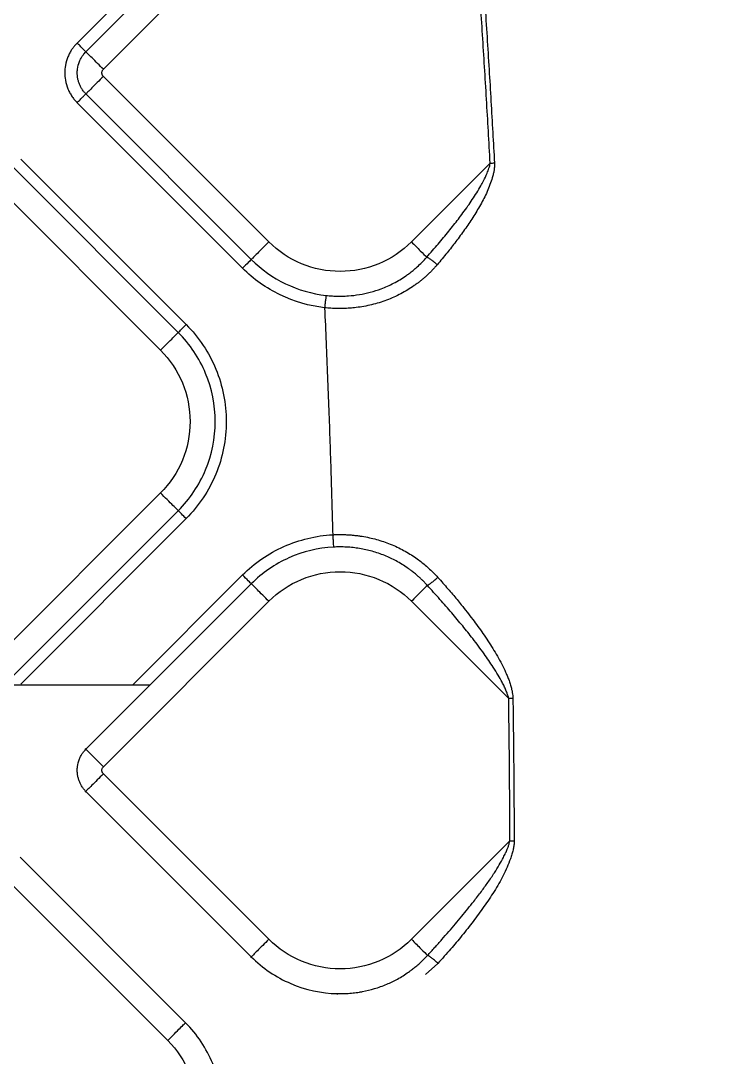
# Model space of a CAD drawing. Extents: x 526 to 610, y 679 to 808.
# Drawn here: x 575.083 to 577.841, y 722.963 to 727.089 of the extents above; entities that cross this region are included whole.
import ezdxf

# ---------------------------------------------------------------- set-up
doc = ezdxf.new("R2010")
doc.units = 0
doc.header["$MEASUREMENT"] = 0
doc.layers.add('1', color=4, linetype='Continuous')

# ---------------------------------------------------------------- blocks, each defined once
blk = doc.blocks.new('JETSETTER LX')
at = {"layer": '1', "color": 3, "linetype": 'Continuous', "lineweight": 25}
for p, q in [((49.8392, 30.7822), (49.1804, 30.1233)), ((49.8741, 30.7473), (49.2153, 30.0885)), ((49.285, 30.0187), (49.9438, 30.6776)), ((49.9438, 29.3316), (49.285, 29.9905)), ((49.2153, 29.9207), (49.8741, 29.2619)), ((49.1804, 29.8859), (49.8392, 29.227)), ((49.5833, 28.9711), (48.9245, 29.6299)), ((49.6146, 29.0024), (48.9559, 29.6611)), ((50.512, 29.3316), (50.8254, 29.645)), ((48.8538, 29.5592), (49.5126, 28.9004)), ((49.5126, 28.3323), (48.8538, 27.6734)), ((48.9245, 27.6027), (49.5833, 28.2616)), ((48.9559, 27.5715), (49.6146, 28.2303)), ((49.8392, 28.0056), (49.4022, 27.5687)), ((49.8741, 27.9708), (49.2152, 27.3119)), ((49.285, 27.2422), (49.9438, 27.9011)), ((50.899, 27.514), (50.5119, 27.9011)), ((48.8487, 27.5687), (49.4685, 27.5687)), ((49.2152, 27.3119), (49.213, 27.3142)), ((49.9438, 26.5551), (49.285, 27.2139)), ((49.213, 27.142), (49.2152, 27.1442)), ((49.2152, 27.1442), (49.8741, 26.4854)), ((50.5119, 26.5551), (50.9041, 26.9473)), ((49.6118, 26.2231), (48.953, 26.882)), ((48.8823, 26.8113), (49.5411, 26.1524)), ((49.8718, 26.4832), (49.8741, 26.4854)), ((50.6174, 26.4593), (50.5678, 26.4153)), ((50.2165, 26.339), (50.2164, 26.3358))]:
    blk.add_line(p, q, dxfattribs=at)
blk.add_circle((47.0588, 32.3916), 2.3173, dxfattribs=at)
for points, knots in [([(44.5725, 32.3916), (44.5725, 32.2289), (44.5886, 32.0662), (44.6521, 31.747), (44.6995, 31.5905), (44.8241, 31.2899), (44.9012, 31.1457), (45.082, 30.8751), (45.1857, 30.7487), (45.4158, 30.5185), (45.5422, 30.4148), (45.8128, 30.234), (45.957, 30.1569), (46.2577, 30.0324), (46.4141, 29.9849), (46.7333, 29.9214), (46.8961, 29.9054), (47.2215, 29.9054), (47.3842, 29.9214), (47.7034, 29.9849), (47.8599, 30.0324), (48.1606, 30.1569), (48.3048, 30.234), (48.5754, 30.4148), (48.7018, 30.5185), (48.9319, 30.7487), (49.0356, 30.8751), (49.2164, 31.1457), (49.2935, 31.2899), (49.418, 31.5905), (49.4655, 31.747), (49.529, 32.0662), (49.545, 32.2289), (49.545, 32.5544), (49.529, 32.7171), (49.4655, 33.0363), (49.418, 33.1928), (49.2935, 33.4934), (49.2164, 33.6376), (49.0356, 33.9082), (48.9319, 34.0346), (48.7018, 34.2647), (48.5754, 34.3685), (48.3048, 34.5493), (48.1606, 34.6264), (47.8599, 34.7509), (47.7034, 34.7984), (47.3842, 34.8619), (47.2215, 34.8779), (46.8961, 34.8779), (46.7333, 34.8619), (46.4141, 34.7984), (46.2577, 34.7509), (45.957, 34.6264), (45.8128, 34.5493), (45.5422, 34.3685), (45.4158, 34.2647), (45.1857, 34.0346), (45.082, 33.9082), (44.9012, 33.6376), (44.8241, 33.4934), (44.6995, 33.1928), (44.6521, 33.0363), (44.5886, 32.7171), (44.5725, 32.5544), (44.5725, 32.3916)], [0, 0, 0, 0, 0.03125, 0.03125, 0.0625, 0.0625, 0.09375, 0.09375, 0.125, 0.125, 0.15625, 0.15625, 0.1875, 0.1875, 0.21875, 0.21875, 0.25, 0.25, 0.28125, 0.28125, 0.3125, 0.3125, 0.34375, 0.34375, 0.375, 0.375, 0.40625, 0.40625, 0.4375, 0.4375, 0.46875, 0.46875, 0.5, 0.5, 0.53125, 0.53125, 0.5625, 0.5625, 0.59375, 0.59375, 0.625, 0.625, 0.65625, 0.65625, 0.6875, 0.6875, 0.71875, 0.71875, 0.75, 0.75, 0.78125, 0.78125, 0.8125, 0.8125, 0.84375, 0.84375, 0.875, 0.875, 0.90625, 0.90625, 0.9375, 0.9375, 0.96875, 0.96875, 1, 1, 1, 1]), ([(49.4544, 32.3916), (49.4544, 32.2349), (49.439, 32.0781), (49.3778, 31.7705), (49.332, 31.6197), (49.212, 31.33), (49.1378, 31.1911), (48.9636, 30.9304), (48.8636, 30.8086), (48.6419, 30.5868), (48.5201, 30.4869), (48.2593, 30.3127), (48.1204, 30.2384), (47.8307, 30.1184), (47.6799, 30.0727), (47.3724, 30.0115), (47.2156, 29.996), (46.902, 29.996), (46.7452, 30.0115), (46.4376, 30.0727), (46.2869, 30.1184), (45.9972, 30.2384), (45.8582, 30.3127), (45.5975, 30.4869), (45.4757, 30.5868), (45.254, 30.8086), (45.154, 30.9304), (44.9798, 31.1911), (44.9055, 31.33), (44.7855, 31.6197), (44.7398, 31.7705), (44.6786, 32.0781), (44.6632, 32.2349), (44.6632, 32.5484), (44.6786, 32.7052), (44.7398, 33.0128), (44.7855, 33.1636), (44.9055, 33.4533), (44.9798, 33.5922), (45.154, 33.8529), (45.254, 33.9747), (45.4757, 34.1965), (45.5975, 34.2964), (45.8582, 34.4706), (45.9972, 34.5449), (46.2869, 34.6649), (46.4376, 34.7106), (46.7452, 34.7718), (46.902, 34.7873), (47.2156, 34.7873), (47.3724, 34.7718), (47.6799, 34.7106), (47.8307, 34.6649), (48.1204, 34.5449), (48.2593, 34.4706), (48.5201, 34.2964), (48.6419, 34.1965), (48.8636, 33.9747), (48.9636, 33.8529), (49.1378, 33.5922), (49.212, 33.4533), (49.332, 33.1636), (49.3778, 33.0128), (49.439, 32.7052), (49.4544, 32.5484), (49.4544, 32.3916)], [0, 0, 0, 0, 0.03125, 0.03125, 0.0625, 0.0625, 0.09375, 0.09375, 0.125, 0.125, 0.15625, 0.15625, 0.1875, 0.1875, 0.21875, 0.21875, 0.25, 0.25, 0.28125, 0.28125, 0.3125, 0.3125, 0.34375, 0.34375, 0.375, 0.375, 0.40625, 0.40625, 0.4375, 0.4375, 0.46875, 0.46875, 0.5, 0.5, 0.53125, 0.53125, 0.5625, 0.5625, 0.59375, 0.59375, 0.625, 0.625, 0.65625, 0.65625, 0.6875, 0.6875, 0.71875, 0.71875, 0.75, 0.75, 0.78125, 0.78125, 0.8125, 0.8125, 0.84375, 0.84375, 0.875, 0.875, 0.90625, 0.90625, 0.9375, 0.9375, 0.96875, 0.96875, 1, 1, 1, 1]), ([(51.7139, 33.7691), (51.72, 33.7198), (51.7323, 33.622), (51.75, 33.4761), (51.7672, 33.3322), (51.7838, 33.1903), (51.7997, 33.0505), (51.8152, 32.9126), (51.83, 32.7768), (51.8444, 32.6431), (51.8582, 32.5114), (51.8714, 32.3818), (51.8842, 32.2542), (51.8965, 32.1288), (51.9334, 31.7434), (51.9879, 31.1133), (52.0508, 30.2244), (52.0989, 29.3476), (52.1333, 28.4606), (52.1535, 27.5791), (52.1594, 26.6942), (52.1511, 25.8097), (52.1285, 24.9277), (52.0916, 24.0412), (52.0409, 23.1636), (51.9755, 22.2754), (51.9157, 21.6086), (51.8699, 21.1493), (51.8449, 20.9094), (51.8182, 20.6634), (51.7897, 20.4113), (51.7594, 20.1532), (51.7272, 19.8891), (51.7045, 19.7112), (51.693, 19.6213)], [0, 0, 0, 0, 0.010502, 0.02086, 0.031074, 0.041144, 0.051068, 0.060846, 0.070477, 0.079959, 0.089293, 0.098478, 0.107512, 0.116396, 0.125128, 0.189396, 0.250143, 0.31355, 0.375086, 0.437854, 0.499993, 0.562222, 0.624901, 0.686548, 0.749845, 0.810795, 0.874864, 0.891416, 0.908416, 0.925861, 0.943747, 0.962068, 0.98082, 1, 1, 1, 1]), ([(50.7951, 30.4128), (50.7982, 30.3681), (50.8042, 30.2797), (50.8127, 30.1482), (50.8208, 30.0192), (50.8285, 29.8926), (50.8357, 29.7685), (50.8402, 29.6865), (50.8424, 29.646)], [0, 0, 0, 0, 0.174722, 0.346222, 0.5145, 0.679555, 0.841389, 1, 1, 1, 1]), ([(50.8254, 29.645), (50.823, 29.6876), (50.8183, 29.7727), (50.8108, 29.9004), (50.8031, 30.0282), (50.795, 30.1559), (50.7867, 30.2838), (50.7808, 30.369), (50.7779, 30.4116)], [0, 0, 0, 0, 0.1664771, 0.3330287, 0.4996559, 0.6663595, 0.8331406, 1, 1, 1, 1]), ([(49.1804, 30.1233), (49.1786, 30.1214), (49.175, 30.1178), (49.1703, 30.1123), (49.1662, 30.1072), (49.1627, 30.1024), (49.1574, 30.0948), (49.1508, 30.0839), (49.141, 30.0631), (49.1332, 30.0366), (49.1304, 30.0049), (49.1332, 29.973), (49.141, 29.9459), (49.1513, 29.9243), (49.1603, 29.9098), (49.1699, 29.897), (49.177, 29.8895), (49.1804, 29.8859)], [0, 0, 0, 0, 0.0301187, 0.0576138, 0.0825645, 0.1050318, 0.1250626, 0.1877264, 0.249903, 0.3863425, 0.4995697, 0.6102648, 0.7492652, 0.8180641, 0.8827174, 0.9433396, 1, 1, 1, 1]), ([(49.2153, 30.0885), (49.2146, 30.0891), (49.2133, 30.0904), (49.2093, 30.0944), (49.2065, 30.0972), (49.1999, 30.1038), (49.1961, 30.1076), (49.1883, 30.1155), (49.1842, 30.1195), (49.1804, 30.1233)], [0, 0, 0, 0, 0.25, 0.25, 0.5, 0.5, 0.75, 0.75, 1, 1, 1, 1]), ([(49.2153, 29.9207), (49.2137, 29.9224), (49.2105, 29.9257), (49.2061, 29.9309), (49.2021, 29.9364), (49.1984, 29.942), (49.1951, 29.9478), (49.1921, 29.9537), (49.1895, 29.9598), (49.1872, 29.966), (49.1853, 29.9723), (49.1837, 29.9787), (49.1825, 29.9851), (49.1816, 29.9916), (49.1811, 29.9981), (49.1809, 30.0073), (49.1819, 30.0249), (49.187, 30.0447), (49.1954, 30.0624), (49.2021, 30.0731), (49.2087, 30.0816), (49.2132, 30.0863), (49.2153, 30.0885)], [0, 0, 0, 0, 0.037061, 0.073752, 0.110133, 0.146255, 0.182165, 0.217903, 0.253501, 0.28899, 0.324395, 0.359734, 0.395027, 0.430286, 0.465526, 0.500756, 0.578063, 0.749905, 0.82681, 0.894198, 0.951995, 1, 1, 1, 1]), ([(49.285, 30.0187), (49.2776, 30.0261), (49.2697, 30.034), (49.2541, 30.0496), (49.2465, 30.0572), (49.2333, 30.0705), (49.2276, 30.0761), (49.2193, 30.0845), (49.2166, 30.0872), (49.2153, 30.0885)], [0, 0, 0, 0, 0.25, 0.25, 0.5, 0.5, 0.75, 0.75, 1, 1, 1, 1]), ([(49.285, 29.9905), (49.2844, 29.9911), (49.2832, 29.9924), (49.2817, 29.9947), (49.2806, 29.997), (49.2798, 29.9995), (49.2793, 30.002), (49.2791, 30.0046), (49.2793, 30.0081), (49.2804, 30.012), (49.2824, 30.0159), (49.2842, 30.0179), (49.285, 30.0187)], [0, 0, 0, 0, 0.085725, 0.169852, 0.252984, 0.335556, 0.417871, 0.500139, 0.582173, 0.749994, 0.886723, 1, 1, 1, 1]), ([(49.285, 29.9905), (49.2767, 29.9822), (49.2685, 29.9739), (49.2529, 29.9584), (49.2457, 29.9511), (49.233, 29.9385), (49.2277, 29.9331), (49.2195, 29.9249), (49.2167, 29.9221), (49.2153, 29.9207)], [0, 0, 0, 0, 0.25, 0.25, 0.5, 0.5, 0.75, 0.75, 1, 1, 1, 1]), ([(49.1804, 29.8859), (49.1842, 29.8897), (49.1883, 29.8937), (49.1961, 29.9016), (49.1999, 29.9054), (49.2065, 29.912), (49.2093, 29.9148), (49.2133, 29.9188), (49.2146, 29.9201), (49.2153, 29.9207)], [0, 0, 0, 0, 0.25, 0.25, 0.5, 0.5, 0.75, 0.75, 1, 1, 1, 1]), ([(50.5728, 29.2708), (50.5805, 29.2795), (50.5958, 29.2969), (50.618, 29.3229), (50.6395, 29.3484), (50.66, 29.3735), (50.6797, 29.3982), (50.6986, 29.4225), (50.7176, 29.4479), (50.7361, 29.4735), (50.7608, 29.5091), (50.7817, 29.5424), (50.8007, 29.5778), (50.8104, 29.5979), (50.8173, 29.6148), (50.8208, 29.6249), (50.8236, 29.6348), (50.8248, 29.6417), (50.8254, 29.645)], [0, 0, 0, 0, 0.077045, 0.152202, 0.225476, 0.296873, 0.366401, 0.434069, 0.499883, 0.575758, 0.642832, 0.785569, 0.834427, 0.907936, 0.932257, 0.954113, 0.97786, 1, 1, 1, 1]), ([(50.8424, 29.646), (50.8425, 29.6441), (50.8427, 29.6403), (50.8425, 29.6345), (50.8422, 29.6285), (50.8415, 29.6224), (50.8403, 29.6135), (50.8378, 29.6016), (50.8327, 29.5827), (50.8247, 29.559), (50.8098, 29.5226), (50.7872, 29.4787), (50.7566, 29.4288), (50.7237, 29.38), (50.6894, 29.3332), (50.6528, 29.2867), (50.6276, 29.2565), (50.6144, 29.2408)], [0, 0, 0, 0, 0.01178, 0.023907, 0.036412, 0.04932, 0.062655, 0.092378, 0.12573, 0.186334, 0.250229, 0.375149, 0.500282, 0.62338, 0.750047, 0.870094, 1, 1, 1, 1]), ([(49.9438, 29.3316), (49.9356, 29.3234), (49.9273, 29.3151), (49.9118, 29.2996), (49.9045, 29.2923), (49.8919, 29.2797), (49.8865, 29.2743), (49.8783, 29.2661), (49.8755, 29.2633), (49.8741, 29.2619)], [0, 0, 0, 0, 0.25, 0.25, 0.5, 0.5, 0.75, 0.75, 1, 1, 1, 1]), ([(50.512, 29.3316), (50.4748, 29.2944), (50.4302, 29.2647), (50.333, 29.2244), (50.2805, 29.214), (50.1753, 29.214), (50.1227, 29.2244), (50.0256, 29.2647), (49.981, 29.2944), (49.9438, 29.3316)], [0, 0, 0, 0, 0.25, 0.25, 0.5, 0.5, 0.75, 0.75, 1, 1, 1, 1]), ([(50.512, 29.3316), (50.5242, 29.3194), (50.5364, 29.3072), (50.5576, 29.286), (50.5666, 29.277), (50.5728, 29.2708)], [0, 0, 0, 0, 0.5, 0.5, 1, 1, 1, 1]), ([(49.8741, 29.2619), (49.8727, 29.2605), (49.8684, 29.2562), (49.8558, 29.2435), (49.8475, 29.2353), (49.8392, 29.227)], [0, 0, 0, 0, 0.5, 0.5, 1, 1, 1, 1]), ([(49.8741, 29.2619), (49.9138, 29.2222), (49.9601, 29.1893), (50.0612, 29.1406), (50.1158, 29.1249), (50.1716, 29.1185)], [0, 0, 0, 0, 0.5, 0.5, 1, 1, 1, 1]), ([(50.1716, 29.1185), (50.1757, 29.1181), (50.1841, 29.1172), (50.1968, 29.1163), (50.2095, 29.1157), (50.2223, 29.1154), (50.2351, 29.1155), (50.248, 29.1159), (50.2712, 29.1173), (50.3048, 29.1213), (50.3485, 29.1307), (50.3944, 29.1454), (50.4423, 29.1666), (50.4789, 29.1886), (50.504, 29.2067), (50.5192, 29.2185), (50.5361, 29.2331), (50.5545, 29.2505), (50.5665, 29.2638), (50.5728, 29.2708)], [0, 0, 0, 0, 0.028197, 0.056514, 0.084951, 0.113508, 0.142185, 0.170982, 0.1999, 0.297713, 0.397624, 0.499607, 0.620601, 0.749537, 0.786057, 0.829419, 0.879573, 0.936459, 1, 1, 1, 1]), ([(50.6147, 29.2409), (50.6112, 29.2439), (50.6074, 29.2471), (50.5995, 29.2533), (50.5955, 29.2563), (50.5879, 29.2618), (50.5843, 29.2642), (50.5779, 29.2682), (50.5751, 29.2697), (50.5728, 29.2708)], [0, 0, 0, 0, 0.25, 0.25, 0.5, 0.5, 0.75, 0.75, 1, 1, 1, 1]), ([(50.1661, 29.0695), (50.1048, 29.0765), (50.0448, 29.0938), (49.9338, 29.1473), (49.8828, 29.1835), (49.8392, 29.227)], [0, 0, 0, 0, 0.5, 0.5, 1, 1, 1, 1]), ([(50.6144, 29.2408), (50.6114, 29.2374), (50.6054, 29.2304), (50.596, 29.2202), (50.5863, 29.2104), (50.5764, 29.2008), (50.5662, 29.1916), (50.5557, 29.1826), (50.545, 29.1739), (50.534, 29.1655), (50.5098, 29.148), (50.4703, 29.124), (50.4133, 29.0986), (50.3534, 29.0802), (50.3039, 29.0713), (50.2664, 29.0676), (50.2413, 29.0663), (50.2162, 29.0662), (50.1911, 29.0671), (50.1744, 29.0687), (50.1661, 29.0695)], [0, 0, 0, 0, 0.0278975, 0.0557318, 0.0835231, 0.1112915, 0.139057, 0.1668392, 0.1946579, 0.2225323, 0.2504814, 0.3748065, 0.5003872, 0.625037, 0.750006, 0.8002231, 0.8502293, 0.9001262, 0.9500158, 1, 1, 1, 1]), ([(50.1716, 29.1185), (50.1715, 29.1176), (50.1713, 29.1158), (50.1707, 29.1101), (50.1702, 29.1062), (50.1692, 29.097), (50.1686, 29.0916), (50.1673, 29.0806), (50.1667, 29.0749), (50.1661, 29.0695)], [0, 0, 0, 0, 0.25, 0.25, 0.5, 0.5, 0.75, 0.75, 1, 1, 1, 1]), ([(50.166, 29.0695), (50.168, 29.0234), (50.172, 28.9322), (50.1775, 28.7969), (50.1825, 28.6647), (50.1871, 28.5356), (50.1912, 28.4096), (50.195, 28.2867), (50.1973, 28.2058), (50.1984, 28.1658)], [0, 0, 0, 0, 0.153156, 0.302879, 0.449168, 0.592025, 0.731449, 0.867441, 1, 1, 1, 1]), ([(49.5126, 28.9004), (49.5218, 28.9095), (49.5309, 28.9187), (49.5478, 28.9356), (49.5556, 28.9434), (49.5687, 28.9565), (49.574, 28.9617), (49.5812, 28.969), (49.5831, 28.9709), (49.5833, 28.9711)], [0, 0, 0, 0, 0.25, 0.25, 0.5, 0.5, 0.75, 0.75, 1, 1, 1, 1]), ([(49.5833, 28.9711), (49.5863, 28.9741), (49.5908, 28.9786), (49.6018, 28.9896), (49.6082, 28.996), (49.6146, 29.0024)], [0, 0, 0, 0, 0.5, 0.5, 1, 1, 1, 1]), ([(49.5833, 28.2616), (49.6297, 28.308), (49.6669, 28.3637), (49.7172, 28.485), (49.7302, 28.5507), (49.7302, 28.682), (49.7172, 28.7476), (49.6669, 28.869), (49.6297, 28.9247), (49.5833, 28.9711)], [0, 0, 0, 0, 0.25, 0.25, 0.5, 0.5, 0.75, 0.75, 1, 1, 1, 1]), ([(49.6146, 29.0024), (49.6651, 28.9519), (49.7056, 28.8913), (49.7603, 28.7592), (49.7745, 28.6878), (49.7745, 28.5449), (49.7603, 28.4734), (49.7056, 28.3414), (49.6651, 28.2808), (49.6146, 28.2303)], [0, 0, 0, 0, 0.25, 0.25, 0.5, 0.5, 0.75, 0.75, 1, 1, 1, 1]), ([(49.5126, 28.9004), (49.5498, 28.8632), (49.5796, 28.8186), (49.6198, 28.7215), (49.6303, 28.6689), (49.6303, 28.5637), (49.6198, 28.5112), (49.5796, 28.414), (49.5498, 28.3694), (49.5126, 28.3323)], [0, 0, 0, 0, 0.25, 0.25, 0.5, 0.5, 0.75, 0.75, 1, 1, 1, 1]), ([(49.5833, 28.2616), (49.5831, 28.2617), (49.5812, 28.2637), (49.574, 28.2709), (49.5687, 28.2762), (49.5556, 28.2892), (49.5478, 28.297), (49.5309, 28.314), (49.5218, 28.3231), (49.5126, 28.3323)], [0, 0, 0, 0, 0.25, 0.25, 0.5, 0.5, 0.75, 0.75, 1, 1, 1, 1]), ([(49.6146, 28.2303), (49.6082, 28.2367), (49.6018, 28.2431), (49.5908, 28.254), (49.5863, 28.2586), (49.5833, 28.2616)], [0, 0, 0, 0, 0.5, 0.5, 1, 1, 1, 1]), ([(49.8392, 28.0056), (49.8866, 28.053), (49.9428, 28.0917), (50.0652, 28.1463), (50.1315, 28.1622), (50.1984, 28.1658)], [0, 0, 0, 0, 0.5, 0.5, 1, 1, 1, 1]), ([(50.1984, 28.1658), (50.2033, 28.1661), (50.2131, 28.1665), (50.2278, 28.1667), (50.2424, 28.1665), (50.2571, 28.1659), (50.2717, 28.1649), (50.2863, 28.1635), (50.3009, 28.1617), (50.3299, 28.1574), (50.3728, 28.1481), (50.4282, 28.1293), (50.4811, 28.1046), (50.5207, 28.0802), (50.5488, 28.0596), (50.5669, 28.045), (50.5843, 28.0295), (50.601, 28.0133), (50.6116, 28.0018), (50.6168, 27.9961)], [0, 0, 0, 0, 0.031299, 0.062553, 0.093783, 0.125011, 0.156256, 0.18754, 0.218883, 0.250307, 0.374987, 0.499846, 0.625132, 0.749453, 0.799585, 0.849613, 0.899628, 0.949725, 1, 1, 1, 1]), ([(50.1984, 28.1658), (50.1987, 28.1605), (50.199, 28.1548), (50.1996, 28.1436), (50.1999, 28.1383), (50.2004, 28.129), (50.2006, 28.1251), (50.2009, 28.1193), (50.201, 28.1175), (50.2011, 28.1166)], [0, 0, 0, 0, 0.25, 0.25, 0.5, 0.5, 0.75, 0.75, 1, 1, 1, 1]), ([(50.2011, 28.1166), (50.1402, 28.1133), (50.0798, 28.0988), (49.9684, 28.0491), (49.9172, 28.0139), (49.8741, 27.9708)], [0, 0, 0, 0, 0.5, 0.5, 1, 1, 1, 1]), ([(50.5751, 27.9643), (50.5719, 27.9677), (50.5658, 27.9744), (50.5564, 27.9838), (50.5476, 27.9923), (50.5391, 27.9999), (50.5313, 28.0068), (50.524, 28.0128), (50.5173, 28.0182), (50.5112, 28.0228), (50.5059, 28.0268), (50.5012, 28.0302), (50.4836, 28.0426), (50.4526, 28.0617), (50.4049, 28.084), (50.3562, 28.1006), (50.3135, 28.11), (50.2792, 28.1147), (50.253, 28.1168), (50.2269, 28.1176), (50.2097, 28.1169), (50.2011, 28.1166)], [0, 0, 0, 0, 0.033938, 0.065667, 0.095178, 0.122462, 0.147512, 0.17032, 0.190881, 0.20919, 0.225242, 0.239034, 0.250562, 0.380491, 0.500208, 0.628583, 0.749757, 0.813361, 0.876269, 0.938482, 1, 1, 1, 1]), ([(49.8741, 27.9708), (49.8727, 27.9722), (49.8684, 27.9765), (49.8557, 27.9891), (49.8475, 27.9974), (49.8392, 28.0056)], [0, 0, 0, 0, 0.5, 0.5, 1, 1, 1, 1]), ([(49.9438, 27.9011), (49.981, 27.9382), (50.0255, 27.968), (50.1227, 28.0083), (50.1753, 28.0187), (50.2805, 28.0187), (50.333, 28.0083), (50.4302, 27.968), (50.4747, 27.9382), (50.5119, 27.9011)], [0, 0, 0, 0, 0.25, 0.25, 0.5, 0.5, 0.75, 0.75, 1, 1, 1, 1]), ([(50.5751, 27.9643), (50.5772, 27.9653), (50.5798, 27.9668), (50.5861, 27.9709), (50.5897, 27.9735), (50.5974, 27.9794), (50.6015, 27.9827), (50.6096, 27.9894), (50.6135, 27.9928), (50.6171, 27.9961)], [0, 0, 0, 0, 0.25, 0.25, 0.5, 0.5, 0.75, 0.75, 1, 1, 1, 1]), ([(50.6168, 27.9961), (50.6237, 27.9884), (50.6371, 27.9733), (50.6567, 27.9508), (50.6754, 27.929), (50.6932, 27.9078), (50.7203, 27.8748), (50.7553, 27.8303), (50.7973, 27.7724), (50.8365, 27.7134), (50.8663, 27.6616), (50.8847, 27.6235), (50.8942, 27.6015), (50.9008, 27.5845), (50.9065, 27.5676), (50.9107, 27.5517), (50.9136, 27.5376), (50.9154, 27.5256), (50.9157, 27.5179), (50.9159, 27.5142)], [0, 0, 0, 0, 0.0536529, 0.105471, 0.1554485, 0.2035805, 0.2498633, 0.3786893, 0.4996216, 0.6246007, 0.7495956, 0.8120336, 0.8448616, 0.8746891, 0.9069569, 0.9371911, 0.9601789, 0.9810765, 1, 1, 1, 1]), ([(49.9438, 27.9011), (49.9355, 27.9093), (49.9273, 27.9176), (49.9117, 27.9331), (49.9045, 27.9404), (49.8918, 27.953), (49.8865, 27.9584), (49.8783, 27.9666), (49.8755, 27.9694), (49.8741, 27.9708)], [0, 0, 0, 0, 0.25, 0.25, 0.5, 0.5, 0.75, 0.75, 1, 1, 1, 1]), ([(50.5751, 27.9643), (50.5693, 27.9584), (50.5602, 27.9493), (50.538, 27.9271), (50.525, 27.9141), (50.5119, 27.9011)], [0, 0, 0, 0, 0.5, 0.5, 1, 1, 1, 1]), ([(50.899, 27.514), (50.8986, 27.5159), (50.8977, 27.5199), (50.8958, 27.5261), (50.8936, 27.5328), (50.891, 27.5399), (50.887, 27.5499), (50.8811, 27.563), (50.8709, 27.5831), (50.8564, 27.6086), (50.8328, 27.6466), (50.7994, 27.6952), (50.7586, 27.7495), (50.7154, 27.8036), (50.6717, 27.8556), (50.6248, 27.9095), (50.5919, 27.9457), (50.5751, 27.9643)], [0, 0, 0, 0, 0.010548, 0.022069, 0.034583, 0.048105, 0.062647, 0.092563, 0.125147, 0.182986, 0.250185, 0.365573, 0.500172, 0.615788, 0.737607, 0.865667, 1, 1, 1, 1]), ([(50.9041, 26.9473), (50.9039, 26.9945), (50.9035, 27.0889), (50.9024, 27.2306), (50.901, 27.3723), (50.8997, 27.4667), (50.899, 27.514)], [0, 0, 0, 0, 0.249922, 0.499895, 0.74992, 1, 1, 1, 1]), ([(50.9159, 27.5142), (50.9165, 27.4667), (50.9178, 27.3719), (50.9192, 27.23), (50.9203, 27.0885), (50.9207, 26.9944), (50.9209, 26.9474)], [0, 0, 0, 0, 0.251252, 0.5016693, 0.751252, 1, 1, 1, 1]), ([(49.2152, 27.1442), (49.2136, 27.1459), (49.2105, 27.1492), (49.2061, 27.1544), (49.2021, 27.1598), (49.1984, 27.1655), (49.1951, 27.1713), (49.1921, 27.1772), (49.1895, 27.1833), (49.1872, 27.1895), (49.1853, 27.1958), (49.1837, 27.2022), (49.1825, 27.2086), (49.1816, 27.2151), (49.1811, 27.2216), (49.1808, 27.2308), (49.1819, 27.2484), (49.187, 27.2682), (49.1954, 27.2859), (49.2021, 27.2965), (49.2087, 27.3051), (49.2132, 27.3098), (49.2152, 27.3119)], [0, 0, 0, 0, 0.037061, 0.073752, 0.110133, 0.146255, 0.182165, 0.217903, 0.253501, 0.28899, 0.324395, 0.359734, 0.395027, 0.430286, 0.465526, 0.500756, 0.578063, 0.749905, 0.82681, 0.894199, 0.951996, 1, 1, 1, 1]), ([(49.285, 27.2422), (49.2776, 27.2496), (49.2697, 27.2575), (49.2541, 27.2731), (49.2465, 27.2807), (49.2332, 27.294), (49.2276, 27.2996), (49.2192, 27.308), (49.2165, 27.3106), (49.2152, 27.3119)], [0, 0, 0, 0, 0.25, 0.25, 0.5, 0.5, 0.75, 0.75, 1, 1, 1, 1]), ([(49.285, 27.2139), (49.2844, 27.2146), (49.2831, 27.2159), (49.2817, 27.2181), (49.2806, 27.2205), (49.2797, 27.223), (49.2792, 27.2255), (49.279, 27.2281), (49.2793, 27.2316), (49.2803, 27.2355), (49.2824, 27.2394), (49.2842, 27.2413), (49.285, 27.2422)], [0, 0, 0, 0, 0.085725, 0.169852, 0.252984, 0.335556, 0.417871, 0.500139, 0.582173, 0.749994, 0.886723, 1, 1, 1, 1]), ([(49.285, 27.2139), (49.2767, 27.2057), (49.2684, 27.1974), (49.2529, 27.1819), (49.2456, 27.1746), (49.233, 27.162), (49.2276, 27.1566), (49.2194, 27.1484), (49.2166, 27.1456), (49.2152, 27.1442)], [0, 0, 0, 0, 0.25, 0.25, 0.5, 0.5, 0.75, 0.75, 1, 1, 1, 1]), ([(50.5757, 26.4913), (50.5855, 26.5019), (50.6047, 26.523), (50.6329, 26.5545), (50.6602, 26.5855), (50.6865, 26.6162), (50.7119, 26.6464), (50.7363, 26.6762), (50.7625, 26.7092), (50.7892, 26.744), (50.8169, 26.7821), (50.8407, 26.8173), (50.8613, 26.8507), (50.8759, 26.877), (50.8864, 26.8978), (50.8932, 26.9125), (50.898, 26.925), (50.9017, 26.9363), (50.9033, 26.9437), (50.9041, 26.9473)], [0, 0, 0, 0, 0.076359, 0.151059, 0.224105, 0.295503, 0.365259, 0.433382, 0.499879, 0.588933, 0.66663, 0.74993, 0.814371, 0.874671, 0.909611, 0.937476, 0.95989, 0.980702, 1, 1, 1, 1]), ([(50.9209, 26.9474), (50.9209, 26.9451), (50.9208, 26.9404), (50.9203, 26.9333), (50.9194, 26.926), (50.9182, 26.9184), (50.9159, 26.9077), (50.912, 26.8933), (50.9043, 26.8704), (50.8928, 26.8417), (50.8775, 26.8092), (50.8601, 26.777), (50.8351, 26.7355), (50.801, 26.685), (50.7653, 26.6364), (50.7356, 26.5981), (50.7059, 26.5612), (50.6667, 26.5146), (50.6343, 26.4783), (50.6174, 26.4593)], [0, 0, 0, 0, 0.011688, 0.023764, 0.036261, 0.049208, 0.062631, 0.091933, 0.125683, 0.186452, 0.250198, 0.310478, 0.375181, 0.500287, 0.625113, 0.686545, 0.750064, 0.86965, 1, 1, 1, 1]), ([(49.9438, 26.5551), (49.9355, 26.5468), (49.9273, 26.5386), (49.9117, 26.523), (49.9045, 26.5158), (49.8918, 26.5032), (49.8865, 26.4978), (49.8783, 26.4896), (49.8755, 26.4868), (49.8741, 26.4854)], [0, 0, 0, 0, 0.25, 0.25, 0.5, 0.5, 0.75, 0.75, 1, 1, 1, 1]), ([(50.5119, 26.5551), (50.4747, 26.5179), (50.4302, 26.4882), (50.333, 26.4479), (50.2805, 26.4374), (50.1753, 26.4374), (50.1227, 26.4479), (50.0255, 26.4882), (49.981, 26.5179), (49.9438, 26.5551)], [0, 0, 0, 0, 0.25, 0.25, 0.5, 0.5, 0.75, 0.75, 1, 1, 1, 1]), ([(50.5119, 26.5551), (50.5252, 26.5418), (50.5384, 26.5286), (50.5609, 26.5062), (50.57, 26.497), (50.5757, 26.4913)], [0, 0, 0, 0, 0.5, 0.5, 1, 1, 1, 1]), ([(49.8741, 26.4854), (49.919, 26.4404), (49.9727, 26.4041), (50.0896, 26.3541), (50.1529, 26.3404), (50.2165, 26.339)], [0, 0, 0, 0, 0.5, 0.5, 1, 1, 1, 1]), ([(50.2165, 26.339), (50.2207, 26.3389), (50.229, 26.3388), (50.2415, 26.339), (50.2541, 26.3395), (50.2667, 26.3404), (50.2793, 26.3416), (50.2919, 26.3431), (50.3045, 26.345), (50.3289, 26.3493), (50.3657, 26.3582), (50.4124, 26.3749), (50.4581, 26.3971), (50.4905, 26.4173), (50.5129, 26.4338), (50.5264, 26.4443), (50.5417, 26.4574), (50.5586, 26.4731), (50.5698, 26.485), (50.5757, 26.4913)], [0, 0, 0, 0, 0.030943, 0.062002, 0.093175, 0.124464, 0.155868, 0.187387, 0.219021, 0.250771, 0.371587, 0.500401, 0.619717, 0.749849, 0.785026, 0.827667, 0.877739, 0.9352, 1, 1, 1, 1]), ([(50.6177, 26.4593), (50.6141, 26.4626), (50.6101, 26.4661), (50.602, 26.4729), (50.5979, 26.4762), (50.5902, 26.4821), (50.5866, 26.4847), (50.5803, 26.4888), (50.5778, 26.4903), (50.5757, 26.4913)], [0, 0, 0, 0, 0.25, 0.25, 0.5, 0.5, 0.75, 0.75, 1, 1, 1, 1]), ([(49.5411, 26.1524), (49.5503, 26.1616), (49.5594, 26.1707), (49.5764, 26.1877), (49.5841, 26.1955), (49.5972, 26.2085), (49.6025, 26.2138), (49.6097, 26.221), (49.6117, 26.223), (49.6118, 26.2231)], [0, 0, 0, 0, 0.25, 0.25, 0.5, 0.5, 0.75, 0.75, 1, 1, 1, 1]), ([(49.6118, 25.5136), (49.6582, 25.56), (49.6954, 25.6157), (49.7457, 25.737), (49.7588, 25.8027), (49.7588, 25.934), (49.7457, 25.9997), (49.6954, 26.121), (49.6582, 26.1767), (49.6118, 26.2231)], [0, 0, 0, 0, 0.25, 0.25, 0.5, 0.5, 0.75, 0.75, 1, 1, 1, 1]), ([(49.5411, 26.1524), (49.5783, 26.1152), (49.6081, 26.0707), (49.6483, 25.9735), (49.6588, 25.9209), (49.6588, 25.8158), (49.6483, 25.7632), (49.6081, 25.666), (49.5783, 25.6215), (49.5411, 25.5843)], [0, 0, 0, 0, 0.25, 0.25, 0.5, 0.5, 0.75, 0.75, 1, 1, 1, 1])]:
    blk.add_open_spline(points, degree=3, knots=knots, dxfattribs=at)
for points in [[(50.8254, 29.645), (50.8313, 29.6454), (50.8374, 29.6457), (50.843, 29.646)], [(50.9167, 27.5142), (50.9111, 27.5141), (50.905, 27.514), (50.899, 27.514)], [(50.9041, 26.9473), (50.9101, 26.9473), (50.9162, 26.9473), (50.9217, 26.9474)]]:
    blk.add_open_spline(points, degree=3, dxfattribs=at)

msp = doc.modelspace()

# ---------------------------------------------------------------- block references
at = {"layer": '1'}
msp.add_blockref('JETSETTER LX', (526.127, 696.8772), dxfattribs=at)

doc.saveas('drawing.dxf')
